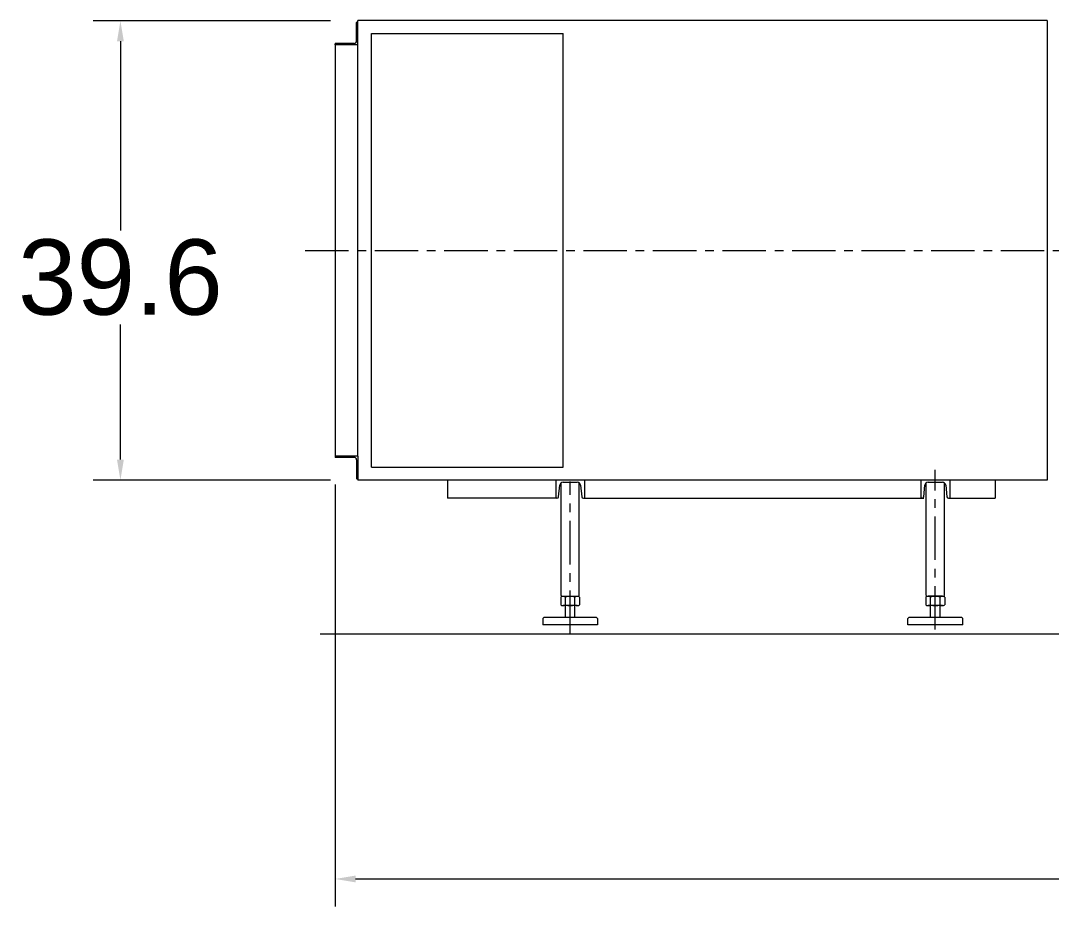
# Model space of a CAD drawing. Header units: inches. Extents: x 0 to 22015, y 0 to 16774.
# Drawn here: x 7897 to 10155, y 10223 to 12162 of the extents above; entities that cross this region are included whole.
import ezdxf

# ---------------------------------------------------------------- set-up
doc = ezdxf.new("R2010")
doc.units = ezdxf.units.IN
doc.header["$MEASUREMENT"] = 0
doc.linetypes.add('CENTER', pattern=[50.8, 31.75, -6.35, 6.35, -6.35])
doc.layers.get('Defpoints').update_dxf_attribs({"lineweight": 5})
doc.layers.add('CAXA0', color=7, linetype='Continuous', lineweight=5)
doc.layers.add('CAXA1', color=5, linetype='CENTER', lineweight=5)
doc.styles.add('Roman', font='arial.ttf')
doc.styles.get("Standard").update_dxf_attribs({"font": 'arial.ttf'})
doc.dimstyles.new('ISO-25', dxfattribs={"dimscale": 30, "dimtxt": 1.5, "dimasz": 1.5, "dimexe": 2, "dimexo": 2, "dimtad": 1, "dimtih": 1, "dimtoh": 1, "dimdec": 1, "dimlfac": 0.03937, "dimdsep": 46, "dimtxsty": 'Standard', "dimcen": 2.5, "dimclrd": 7, "dimclre": 7, "dimclrt": 7, "dimadec": 0, "dimazin": 0, "dimtfac": 1, "dimtdec": 1, "dimtmove": 0, "dimatfit": 3, "dimfxl": 1, "dimlwd": 5, "dimlwe": 5, "dimarcsym": 0})

# ---------------------------------------------------------------- blocks, each defined once
blk = doc.blocks.new('*D46')
at = {"color": 7, "linetype": 'Continuous', "lineweight": 5, "transparency": 16777216}
for p, q in [((8585.9, 11146.9), (8585.9, 10222.6)), ((13365.9, 10759.1), (13365.9, 10222.6)), ((8630.9, 10282.6), (13320.9, 10282.6))]:
    blk.add_line(p, q, dxfattribs=at)
at = {"color": 7, "transparency": 16777216}
for points in [[(8630.9, 10290.1), (8630.9, 10275.1), (8585.9, 10282.6)], [(13320.9, 10290.1), (13320.9, 10275.1), (13365.9, 10282.6)]]:
    blk.add_solid(points, dxfattribs=at)
at = {"layer": 'Defpoints', "color": 0, "transparency": 16777216}
for p in [(8585.9, 11206.9), (13365.9, 10819.1), (13365.9, 10282.6)]:
    blk.add_point(p, dxfattribs=at)
at = {"color": 7, "lineweight": 5, "transparency": 16777216, "insert": (10803.8, 10386.7), "char_height": 165, "attachment_point": 5, "style": 'Roman'}
blk.add_mtext('C', dxfattribs=at)
blk = doc.blocks.new('*D51')
at = {"color": 7, "linetype": 'Continuous', "lineweight": 5, "transparency": 16777216}
for p, q in [((8575.9, 12162.1), (8055.5, 12162.1)), ((8115.5, 12117.1), (8115.5, 11702.7)), ((8115.5, 11201.1), (8115.5, 11496.6)), ((8575.9, 11156.1), (8055.5, 11156.1))]:
    blk.add_line(p, q, dxfattribs=at)
at = {"color": 7, "transparency": 16777216}
for points in [[(8108, 12117.1), (8123, 12117.1), (8115.5, 12162.1)], [(8108, 11201.1), (8123, 11201.1), (8115.5, 11156.1)]]:
    blk.add_solid(points, dxfattribs=at)
at = {"layer": 'Defpoints', "color": 0, "transparency": 16777216}
for p in [(8635.9, 12162.1), (8115.5, 11156.1), (8635.9, 11156.1)]:
    blk.add_point(p, dxfattribs=at)
at = {"color": 7, "lineweight": 5, "transparency": 16777216, "insert": (8115.5, 11599.7), "char_height": 165, "attachment_point": 5, "style": 'Roman'}
blk.add_mtext('39.6', dxfattribs=at)

msp = doc.modelspace()

# ---------------------------------------------------------------- linework, layer by layer
at = {"layer": 'CAXA0', "color": 7, "linetype": 'Continuous', "lineweight": 5}
for p, q in [((8632.94, 12117.87), (8632.94, 12158.37)), ((8635.94, 12159.37), (8633.94, 12159.37)), ((10145.94, 12162.37), (8635.94, 12162.37)), ((8707.74, 12162.37), (8635.94, 12162.37)), ((8635.94, 11208.85), (8635.94, 12162.37)), ((8635.94, 12109.37), (8635.94, 12159.37)), ((8822.4, 12162.37), (8822.4, 12162.43)), ((10145.94, 12162.37), (10145.94, 11156.37)), ((8665.91, 11184.37), (8665.91, 12134.37)), ((8665.91, 12134.37), (9085.91, 12134.37)), ((9085.91, 11184.37), (9085.91, 12134.37)), ((8585.94, 12109.37), (8585.94, 12111.37)), ((8585.94, 12109.37), (8585.94, 11208.85)), ((8635.94, 12109.37), (8585.94, 12109.37)), ((8627.44, 12112.37), (8586.94, 12112.37)), ((8635.94, 11208.85), (8585.94, 11208.85)), ((8585.94, 11208.85), (8585.94, 11206.85)), ((8627.44, 11205.85), (8586.94, 11205.85)), ((8635.94, 11208.85), (8635.94, 11158.85)), ((8635.94, 11208.37), (8635.94, 11156.37)), ((8632.94, 11200.35), (8632.94, 11159.85)), ((8665.91, 11184.37), (9085.91, 11184.37)), ((8635.94, 11158.85), (8633.94, 11158.85)), ((8796.9, 11156.37), (8635.94, 11156.37)), ((10145.94, 11156.37), (8796.9, 11156.37)), ((9091.24, 11156.37), (8801.9, 11156.37)), ((8832.41, 11156.42), (8832.41, 11116.42)), ((9069.41, 11156.42), (9132.41, 11156.42)), ((9069.41, 11156.42), (9069.41, 11116.42)), ((9075.5, 11119.84), (9078, 11144.86)), ((9080.9, 10903.62), (9080.9, 11150.07)), ((9085.46, 11151.62), (9116.37, 11151.62)), ((9120.9, 10903.62), (9120.9, 11150.09)), ((9123.83, 11144.86), (9126.33, 11119.84)), ((9132.41, 11156.42), (9132.41, 11116.42)), ((9869.41, 11156.42), (9932.41, 11156.42)), ((9869.41, 11156.42), (9869.41, 11116.42)), ((9875.5, 11119.84), (9878, 11144.86)), ((9880.9, 10903.62), (9880.9, 11150.07)), ((9885.46, 11151.62), (9916.37, 11151.62)), ((9920.9, 10903.62), (9920.9, 11150.09)), ((9923.83, 11144.86), (9926.33, 11119.84)), ((9932.41, 11156.42), (9932.41, 11116.42)), ((10032.41, 11156.42), (10032.41, 11116.42)), ((9071.72, 11116.42), (8832.41, 11116.42)), ((9071.72, 11116.42), (9069.41, 11116.42)), ((9130.11, 11116.42), (9875.52, 11116.42)), ((9130.11, 11116.42), (9132.41, 11116.42)), ((9871.72, 11116.42), (9869.41, 11116.42)), ((9930.11, 11116.42), (9932.41, 11116.42)), ((9932.41, 11116.42), (10032.41, 11116.42)), ((9080.12, 10900.08), (9080.12, 10882.95)), ((9080.9, 10903.62), (9082.9, 10901.62)), ((9080.9, 10903.62), (9082.9, 10901.62)), ((9082.9, 10901.62), (9118.9, 10901.62)), ((9082.9, 10901.62), (9118.9, 10901.62)), ((9090.51, 10882.95), (9090.51, 10900.08)), ((9111.3, 10882.95), (9111.3, 10900.08)), ((9118.9, 10901.62), (9120.9, 10903.62)), ((9118.9, 10901.62), (9120.9, 10903.62)), ((9121.69, 10900.08), (9121.69, 10882.95)), ((9880.12, 10900.08), (9880.12, 10882.95)), ((9880.9, 10903.62), (9882.9, 10901.62)), ((9882.9, 10901.62), (9918.9, 10901.62)), ((9916.49, 10901.62), (9885.32, 10901.62)), ((9890.51, 10882.95), (9890.51, 10900.08)), ((9911.3, 10882.95), (9911.3, 10900.08)), ((9918.9, 10901.62), (9920.9, 10903.62)), ((9921.69, 10900.08), (9921.69, 10882.95)), ((9116.49, 10881.42), (9085.32, 10881.42)), ((9090.53, 10855.37), (9090.53, 10881.42)), ((9111.28, 10855.37), (9111.28, 10881.42)), ((9916.49, 10881.42), (9885.32, 10881.42)), ((9890.53, 10855.37), (9890.53, 10881.42)), ((9911.28, 10855.37), (9911.28, 10881.42)), ((9040.9, 10853.37), (9042.9, 10855.37)), ((9040.9, 10853.37), (9040.9, 10839.37)), ((9158.9, 10855.37), (9042.9, 10855.37)), ((9158.9, 10855.37), (9160.9, 10853.37)), ((9160.9, 10853.37), (9160.9, 10839.37)), ((9840.9, 10853.37), (9842.9, 10855.37)), ((9840.9, 10839.12), (9840.9, 10853.37)), ((9958.9, 10855.37), (9842.9, 10855.37)), ((9958.9, 10855.37), (9960.9, 10853.37)), ((9960.9, 10839.37), (9960.9, 10853.37)), ((14085.37, 10819.12), (8553.04, 10819.12)), ((9160.9, 10839.37), (9040.9, 10839.37)), ((9160.9, 10839.12), (9040.9, 10839.12)), ((9960.9, 10839.12), (9840.9, 10839.12))]:
    msp.add_line(p, q, dxfattribs=at)
for centre, radius, start, end in [((8633.94, 12158.37), 1, 90, 180), ((8586.94, 12111.37), 1, 90, 180), ((8627.44, 12117.87), 5.5, 270, 0), ((8586.94, 11206.85), 1, 180, 270), ((8627.44, 11200.35), 5.5, 0, 90), ((8633.94, 11159.85), 1, 180, 270), ((9085.46, 11144.12), 7.5, 90, 174.28941), ((9116.37, 11144.12), 7.5, 5.71059, 90), ((9885.46, 11144.12), 7.5, 90, 174.28941), ((9916.37, 11144.12), 7.5, 5.71059, 90), ((9071.72, 11120.22), 3.8, 270, 354.28941), ((9130.11, 11120.22), 3.8, 185.71059, 270), ((9871.72, 11120.22), 3.8, 270, 354.28941), ((9930.11, 11120.22), 3.8, 185.71059, 270), ((9085.32, 10892.04), 9.57, 57.13277, 122.86723), ((9100.9, 10865.62), 36, 73.22135, 106.77865), ((9116.49, 10892.04), 9.57, 57.13277, 122.86723), ((9885.32, 10892.04), 9.57, 57.13277, 122.86723), ((9900.9, 10865.62), 36, 73.22135, 106.77865), ((9916.49, 10892.04), 9.57, 57.13277, 122.86723), ((9085.32, 10890.99), 9.57, 237.13277, 302.86723), ((9100.9, 10917.42), 36, 253.22135, 286.77865), ((9116.49, 10890.99), 9.57, 237.13277, 302.86723), ((9885.32, 10890.99), 9.57, 237.13277, 302.86723), ((9900.9, 10917.42), 36, 253.22135, 286.77865), ((9916.49, 10890.99), 9.57, 237.13277, 302.86723)]:
    msp.add_arc(centre, radius, start, end, dxfattribs=at)
at = {"layer": 'CAXA1', "linetype": 'CENTER', "lineweight": 5, "ltscale": 3}
for p, q in [((8520.32, 11659.12), (11388.37, 11659.12)), ((9900.9, 10828.81), (9900.9, 11179)), ((9100.9, 10819.12), (9100.9, 11153.08))]:
    msp.add_line(p, q, dxfattribs=at)

# ---------------------------------------------------------------- dimensions: what is measured, and where the dimension line sits
at = {"color": 7, "lineweight": 5}
dim = msp.add_linear_dim(base=(8115.52, 11156.13), p1=(8635.94, 12162.12), p2=(8635.94, 11156.13), angle=90, text='39.6', dimstyle='ISO-25', override={"dimtxt": 5.5, "dimpost": '\\X', "dimtxsty": 'Roman', "dimtmove": 1}, dxfattribs=at)
dim.commit()
dim.dimension.update_dxf_attribs({"geometry": '*D51', "text_midpoint": (8115.52, 11599.7), "dimtype": 160})
dim = msp.add_linear_dim(base=(13365.94, 10282.62), p1=(8585.94, 11206.85), p2=(13365.94, 10819.12), text='C', dimstyle='ISO-25', override={"dimtxt": 5.5, "dimpost": '\\X', "dimtxsty": 'Roman', "dimtmove": 1}, dxfattribs=at)
dim.commit()
dim.dimension.update_dxf_attribs({"geometry": '*D46', "text_midpoint": (10803.8, 10282.62), "dimtype": 160})

doc.saveas('drawing.dxf')
